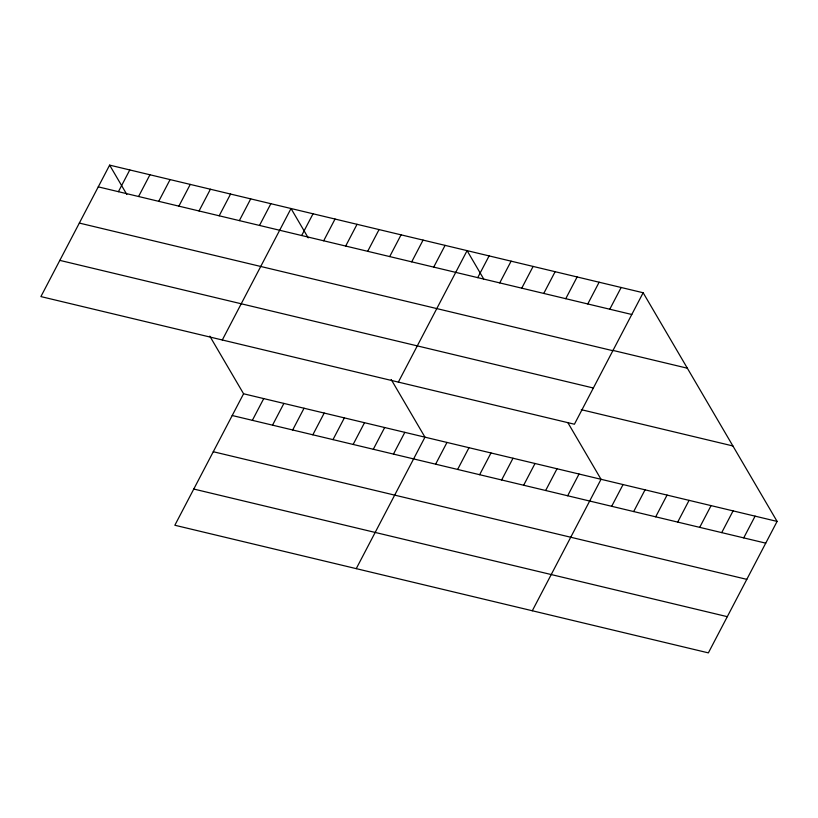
<?xml version="1.0" encoding="UTF-8"?>
<svg xmlns="http://www.w3.org/2000/svg" width="818" height="818" viewBox="0 0 818 818"><rect width="100%" height="100%" fill="white"/><g stroke="black" fill="none" stroke-linecap="round" stroke-linejoin="round"><path stroke-width="1.23" d="M109.632 165.124L40.9 296.586L574.42 424.225L643.153 292.752L109.632 165.124L126.821 194.459M118.416 191.678L129.786 169.939M138.579 196.504L149.939 174.766M158.733 201.32L170.093 179.582M178.886 206.146L190.246 184.408M199.04 210.962L210.41 189.224M219.193 215.788L230.564 194.05M239.357 220.615L250.717 198.866M259.51 225.431L270.87 203.692M222.302 339.981L291.024 208.518L308.222 237.864M301.668 235.523L313.038 213.784M209.807 336.137L243.58 393.775L174.847 525.248L708.368 652.876L777.1 521.414L643.153 292.752M323.683 240.789L335.043 219.04M252.363 420.34L263.733 398.601M345.687 246.044L357.047 224.306M272.527 425.166L283.887 403.417M367.691 251.31L379.061 229.572M292.68 429.982L304.04 408.243M389.705 256.576L401.065 234.838M312.834 434.808L324.194 413.07M411.71 261.842L423.07 240.103M332.987 439.624L344.358 417.886M433.714 267.108L445.084 245.369M353.141 444.45L364.511 422.712M398.356 382.098L467.088 250.635L483.663 278.928M373.305 449.266L384.664 427.528M477.732 277.639L489.103 255.901M393.458 454.092L404.818 432.354M499.737 282.905L511.107 261.167M356.249 568.643L424.971 437.17L391.209 379.532M521.751 288.171L533.111 266.433M435.616 464.174L446.986 442.436M543.755 293.437L555.125 271.688M457.63 469.44L468.99 447.702M565.759 298.693L577.13 276.954M479.634 474.706L490.994 452.967M587.774 303.959L599.134 282.22M501.639 479.972L513.009 458.233M609.778 309.224L621.148 287.486M523.653 485.238L535.013 463.499M545.657 490.503L557.017 468.765M567.661 495.769L579.032 474.031M532.303 610.76L601.036 479.297L567.886 422.701M611.68 506.301L623.05 484.563M633.684 511.567L645.054 489.818M655.699 516.823L667.059 495.084M677.703 522.088L689.073 500.35M699.707 527.354L711.077 505.616M721.721 532.62L733.081 510.882M743.726 537.886L755.096 516.148M98.262 186.862L631.793 314.49M612.774 350.37L687.355 368.212M79.336 223.069L612.856 350.707M59.826 260.38L593.357 388.008M581.291 409.685L732.897 445.953M243.58 393.775L777.1 521.414M232.21 415.513L765.74 543.152M213.283 451.73L746.803 579.359M193.774 489.041L727.304 616.67"/></g></svg>
